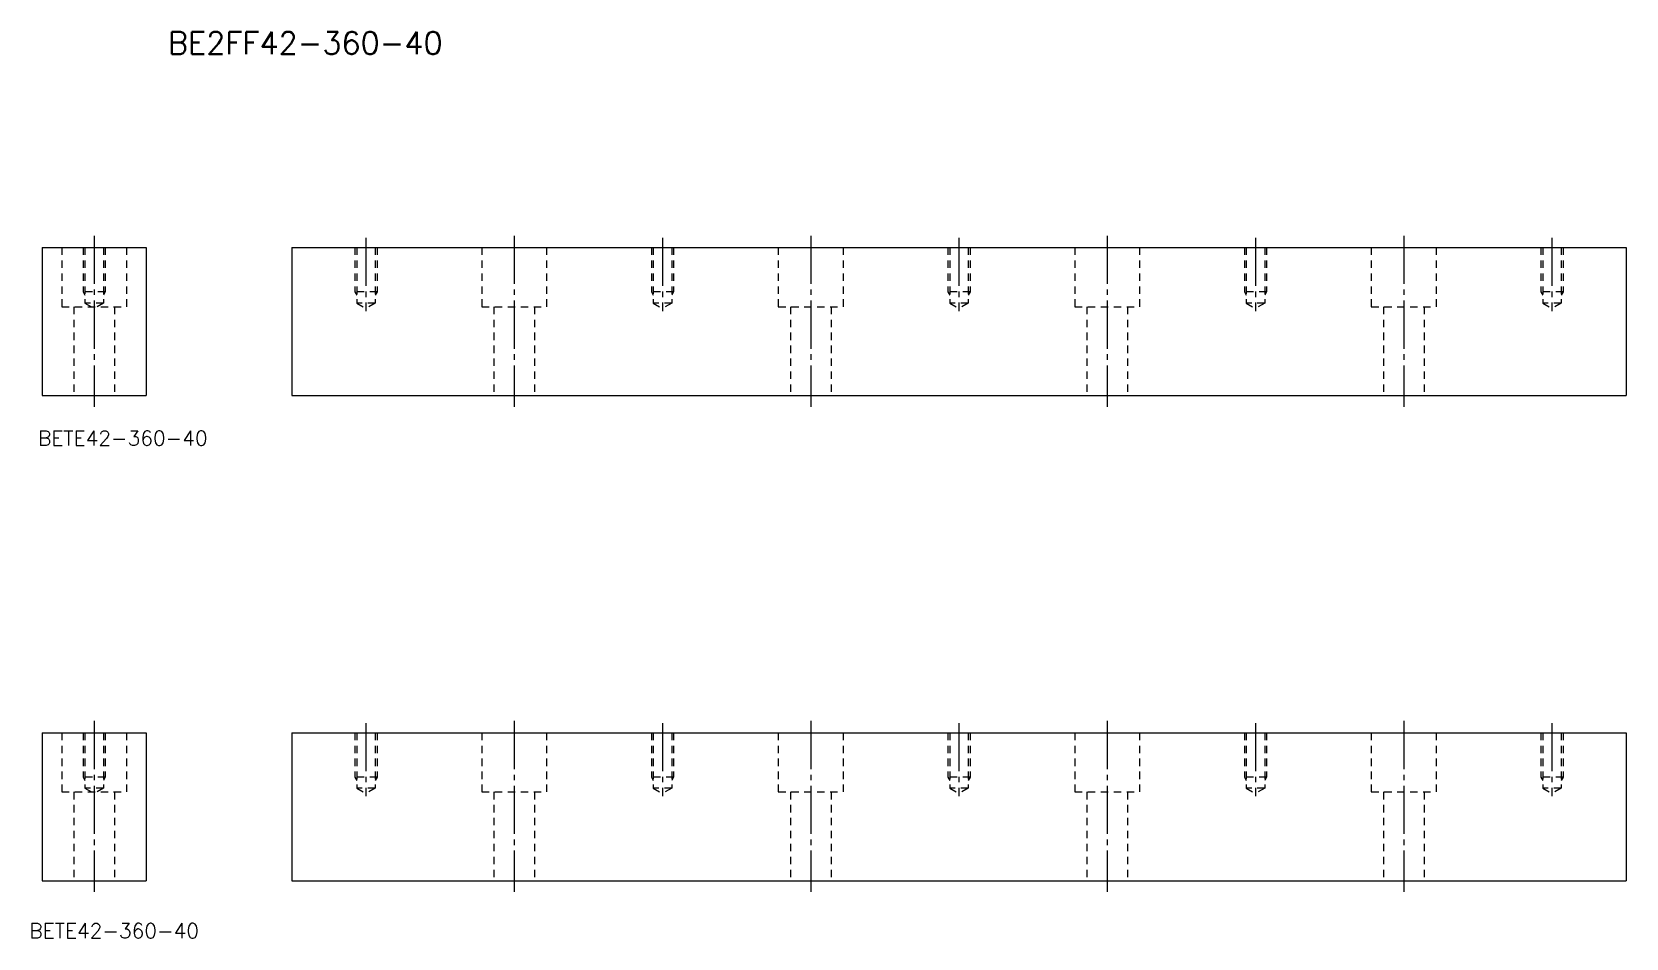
# Model space of a CAD drawing. Extents: x -92 to 338, y 1927 to 2172.
import ezdxf

# ---------------------------------------------------------------- set-up
doc = ezdxf.new("R2010")
doc.units = 0
doc.header["$MEASUREMENT"] = 0
doc.linetypes.add('CENTER', pattern=[17.5, 13, -1.5, 1.5, -1.5])
doc.linetypes.add('DASHED', pattern=[3.5, 2, -1.5])
doc.layers.get('0').update_dxf_attribs({"linetype": 'CONTINUOUS'})
doc.layers.add('CENTER', color=1, linetype='CENTER')
doc.styles.get("Standard").update_dxf_attribs({"font": 'txt.shx', "bigfont": '@extfont2.shx'})

msp = doc.modelspace()

# ---------------------------------------------------------------- linework, layer by layer
at = {"color": 7, "linetype": 'Continuous'}
for p, q in [((-89.01, 2113.47), (-89.01, 2073.47)), ((-89.01, 2113.47), (-61.01, 2113.47)), ((-61.01, 2113.47), (-61.01, 2073.47)), ((-21.68, 2113.47), (338.32, 2113.47)), ((-21.68, 2113.47), (-21.68, 2073.47)), ((338.32, 2113.47), (338.32, 2073.47)), ((-89.01, 2073.47), (-61.01, 2073.47)), ((-21.68, 2073.47), (338.32, 2073.47)), ((-89.01, 1982.47), (-89.01, 1942.47)), ((-89.01, 1982.47), (-61.01, 1982.47)), ((-61.01, 1982.47), (-61.01, 1942.47)), ((-21.68, 1982.47), (338.32, 1982.47)), ((-21.68, 1982.47), (-21.68, 1942.47)), ((338.32, 1982.47), (338.32, 1942.47)), ((-89.01, 1942.47), (-61.01, 1942.47)), ((-21.68, 1942.47), (338.32, 1942.47))]:
    msp.add_line(p, q, dxfattribs=at)
at = {"color": 3, "linetype": 'DASHED'}
for p, q in [((-83.76, 2113.47), (-83.76, 2097.47)), ((-78.01, 2113.47), (-78.01, 2101.47)), ((-77.51, 2113.47), (-77.51, 2098.47)), ((-72.51, 2113.47), (-72.51, 2098.47)), ((-72.01, 2113.47), (-72.01, 2101.47)), ((-66.26, 2113.47), (-66.26, 2097.47)), ((-4.68, 2113.47), (-4.68, 2101.47)), ((-4.18, 2113.47), (-4.18, 2098.47)), ((0.82, 2113.47), (0.82, 2098.47)), ((1.32, 2113.47), (1.32, 2101.47)), ((29.57, 2113.47), (29.57, 2097.47)), ((47.07, 2113.47), (47.07, 2097.47)), ((75.32, 2113.47), (75.32, 2101.47)), ((75.82, 2113.47), (75.82, 2098.47)), ((80.82, 2113.47), (80.82, 2098.47)), ((81.32, 2113.47), (81.32, 2101.47)), ((109.57, 2113.47), (109.57, 2097.47)), ((127.07, 2113.47), (127.07, 2097.47)), ((155.32, 2113.47), (155.32, 2101.47)), ((155.82, 2113.47), (155.82, 2098.47)), ((160.82, 2113.47), (160.82, 2098.47)), ((161.32, 2113.47), (161.32, 2101.47)), ((189.57, 2113.47), (189.57, 2097.47)), ((207.07, 2113.47), (207.07, 2097.47)), ((235.32, 2113.47), (235.32, 2101.47)), ((235.82, 2113.47), (235.82, 2098.47)), ((240.82, 2113.47), (240.82, 2098.47)), ((241.32, 2113.47), (241.32, 2101.47)), ((269.57, 2113.47), (269.57, 2097.47)), ((287.07, 2113.47), (287.07, 2097.47)), ((315.32, 2113.47), (315.32, 2101.47)), ((315.82, 2113.47), (315.82, 2098.47)), ((320.82, 2113.47), (320.82, 2098.47)), ((321.32, 2113.47), (321.32, 2101.47)), ((-78.01, 2101.47), (-77.51, 2100.61)), ((-72.01, 2101.47), (-78.01, 2101.47)), ((-72.01, 2101.47), (-72.51, 2100.61)), ((1.32, 2101.47), (-4.68, 2101.47)), ((-4.68, 2101.47), (-4.18, 2100.61)), ((1.32, 2101.47), (0.82, 2100.61)), ((75.32, 2101.47), (75.82, 2100.61)), ((81.32, 2101.47), (75.32, 2101.47)), ((81.32, 2101.47), (80.82, 2100.61)), ((155.32, 2101.47), (155.82, 2100.61)), ((161.32, 2101.47), (155.32, 2101.47)), ((161.32, 2101.47), (160.82, 2100.61)), ((235.32, 2101.47), (235.82, 2100.61)), ((241.32, 2101.47), (235.32, 2101.47)), ((241.32, 2101.47), (240.82, 2100.61)), ((315.32, 2101.47), (315.82, 2100.61)), ((321.32, 2101.47), (315.32, 2101.47)), ((321.32, 2101.47), (320.82, 2100.61)), ((-83.76, 2097.47), (-66.26, 2097.47)), ((-80.51, 2097.47), (-80.51, 2073.47)), ((-77.51, 2098.47), (-75.01, 2097.03)), ((-72.51, 2098.47), (-77.51, 2098.47)), ((-72.51, 2098.47), (-75.01, 2097.03)), ((-69.51, 2097.47), (-69.51, 2073.47)), ((0.82, 2098.47), (-4.18, 2098.47)), ((-4.18, 2098.47), (-1.68, 2097.03)), ((0.82, 2098.47), (-1.68, 2097.03)), ((29.57, 2097.47), (47.07, 2097.47)), ((32.82, 2097.47), (32.82, 2073.47)), ((43.82, 2097.47), (43.82, 2073.47)), ((75.82, 2098.47), (78.32, 2097.03)), ((80.82, 2098.47), (75.82, 2098.47)), ((80.82, 2098.47), (78.32, 2097.03)), ((109.57, 2097.47), (127.07, 2097.47)), ((112.82, 2097.47), (112.82, 2073.47)), ((123.82, 2097.47), (123.82, 2073.47)), ((155.82, 2098.47), (158.32, 2097.03)), ((160.82, 2098.47), (155.82, 2098.47)), ((160.82, 2098.47), (158.32, 2097.03)), ((189.57, 2097.47), (207.07, 2097.47)), ((192.82, 2097.47), (192.82, 2073.47)), ((203.82, 2097.47), (203.82, 2073.47)), ((235.82, 2098.47), (238.32, 2097.03)), ((240.82, 2098.47), (235.82, 2098.47)), ((240.82, 2098.47), (238.32, 2097.03)), ((269.57, 2097.47), (287.07, 2097.47)), ((272.82, 2097.47), (272.82, 2073.47)), ((283.82, 2097.47), (283.82, 2073.47)), ((315.82, 2098.47), (318.32, 2097.03)), ((320.82, 2098.47), (315.82, 2098.47)), ((320.82, 2098.47), (318.32, 2097.03)), ((-83.76, 1982.47), (-83.76, 1966.47)), ((-78.01, 1982.47), (-78.01, 1970.47)), ((-77.51, 1982.47), (-77.51, 1967.47)), ((-72.51, 1982.47), (-72.51, 1967.47)), ((-72.01, 1982.47), (-72.01, 1970.47)), ((-66.26, 1982.47), (-66.26, 1966.47)), ((-4.68, 1982.47), (-4.68, 1970.47)), ((-4.18, 1982.47), (-4.18, 1967.47)), ((0.82, 1982.47), (0.82, 1967.47)), ((1.32, 1982.47), (1.32, 1970.47)), ((29.57, 1982.47), (29.57, 1966.47)), ((47.07, 1982.47), (47.07, 1966.47)), ((75.32, 1982.47), (75.32, 1970.47)), ((75.82, 1982.47), (75.82, 1967.47)), ((80.82, 1982.47), (80.82, 1967.47)), ((81.32, 1982.47), (81.32, 1970.47)), ((109.57, 1982.47), (109.57, 1966.47)), ((127.07, 1982.47), (127.07, 1966.47)), ((155.32, 1982.47), (155.32, 1970.47)), ((155.82, 1982.47), (155.82, 1967.47)), ((160.82, 1982.47), (160.82, 1967.47)), ((161.32, 1982.47), (161.32, 1970.47)), ((189.57, 1982.47), (189.57, 1966.47)), ((207.07, 1982.47), (207.07, 1966.47)), ((235.32, 1982.47), (235.32, 1970.47)), ((235.82, 1982.47), (235.82, 1967.47)), ((240.82, 1982.47), (240.82, 1967.47)), ((241.32, 1982.47), (241.32, 1970.47)), ((269.57, 1982.47), (269.57, 1966.47)), ((287.07, 1982.47), (287.07, 1966.47)), ((315.32, 1982.47), (315.32, 1970.47)), ((315.82, 1982.47), (315.82, 1967.47)), ((320.82, 1982.47), (320.82, 1967.47)), ((321.32, 1982.47), (321.32, 1970.47)), ((-78.01, 1970.47), (-77.51, 1969.61)), ((-72.01, 1970.47), (-78.01, 1970.47)), ((-72.01, 1970.47), (-72.51, 1969.61)), ((1.32, 1970.47), (-4.68, 1970.47)), ((-4.68, 1970.47), (-4.18, 1969.61)), ((1.32, 1970.47), (0.82, 1969.61)), ((75.32, 1970.47), (75.82, 1969.61)), ((81.32, 1970.47), (75.32, 1970.47)), ((81.32, 1970.47), (80.82, 1969.61)), ((155.32, 1970.47), (155.82, 1969.61)), ((161.32, 1970.47), (155.32, 1970.47)), ((161.32, 1970.47), (160.82, 1969.61)), ((235.32, 1970.47), (235.82, 1969.61)), ((241.32, 1970.47), (235.32, 1970.47)), ((241.32, 1970.47), (240.82, 1969.61)), ((315.32, 1970.47), (315.82, 1969.61)), ((321.32, 1970.47), (315.32, 1970.47)), ((321.32, 1970.47), (320.82, 1969.61)), ((-83.76, 1966.47), (-66.26, 1966.47)), ((-80.51, 1966.47), (-80.51, 1942.47)), ((-77.51, 1967.47), (-75.01, 1966.03)), ((-72.51, 1967.47), (-77.51, 1967.47)), ((-72.51, 1967.47), (-75.01, 1966.03)), ((-69.51, 1966.47), (-69.51, 1942.47)), ((0.82, 1967.47), (-4.18, 1967.47)), ((-4.18, 1967.47), (-1.68, 1966.03)), ((0.82, 1967.47), (-1.68, 1966.03)), ((29.57, 1966.47), (47.07, 1966.47)), ((32.82, 1966.47), (32.82, 1942.47)), ((43.82, 1966.47), (43.82, 1942.47)), ((75.82, 1967.47), (78.32, 1966.03)), ((80.82, 1967.47), (75.82, 1967.47)), ((80.82, 1967.47), (78.32, 1966.03)), ((109.57, 1966.47), (127.07, 1966.47)), ((112.82, 1966.47), (112.82, 1942.47)), ((123.82, 1966.47), (123.82, 1942.47)), ((155.82, 1967.47), (158.32, 1966.03)), ((160.82, 1967.47), (155.82, 1967.47)), ((160.82, 1967.47), (158.32, 1966.03)), ((189.57, 1966.47), (207.07, 1966.47)), ((192.82, 1966.47), (192.82, 1942.47)), ((203.82, 1966.47), (203.82, 1942.47)), ((235.82, 1967.47), (238.32, 1966.03)), ((240.82, 1967.47), (235.82, 1967.47)), ((240.82, 1967.47), (238.32, 1966.03)), ((269.57, 1966.47), (287.07, 1966.47)), ((272.82, 1966.47), (272.82, 1942.47)), ((283.82, 1966.47), (283.82, 1942.47)), ((315.82, 1967.47), (318.32, 1966.03)), ((320.82, 1967.47), (315.82, 1967.47)), ((320.82, 1967.47), (318.32, 1966.03))]:
    msp.add_line(p, q, dxfattribs=at)
at = {"layer": 'CENTER', "color": 1, "linetype": 'CENTER'}
for p, q in [((-75.01, 2116.64), (-75.01, 2070.47)), ((38.32, 2116.64), (38.32, 2070.47)), ((118.32, 2116.64), (118.32, 2070.47)), ((198.32, 2116.64), (198.32, 2070.47)), ((278.32, 2116.64), (278.32, 2070.47)), ((-1.68, 2116.08), (-1.68, 2096.3)), ((78.32, 2116.08), (78.32, 2096.3)), ((158.32, 2116.08), (158.32, 2096.3)), ((238.32, 2116.08), (238.32, 2096.3)), ((318.32, 2116.08), (318.32, 2096.3)), ((-75.01, 1985.64), (-75.01, 1939.47)), ((-1.68, 1985.08), (-1.68, 1965.3)), ((38.32, 1985.64), (38.32, 1939.47)), ((78.32, 1985.08), (78.32, 1965.3)), ((118.32, 1985.64), (118.32, 1939.47)), ((158.32, 1985.08), (158.32, 1965.3)), ((198.32, 1985.64), (198.32, 1939.47)), ((238.32, 1985.08), (238.32, 1965.3)), ((278.32, 1985.64), (278.32, 1939.47)), ((318.32, 1985.08), (318.32, 1965.3))]:
    msp.add_line(p, q, dxfattribs=at)

# ---------------------------------------------------------------- texts
at = {"color": 7, "linetype": 'Continuous'}
for s, height, p in [('BE2FF42-360-40', 6, (-55.08, 2165.67)), ('BETE42-360-40', 4, (-90.19, 2060)), ('BETE42-360-40', 4, (-92.51, 1927.01))]:
    msp.add_text(s, height=height, dxfattribs=at).set_placement(p)

doc.saveas('drawing.dxf')
